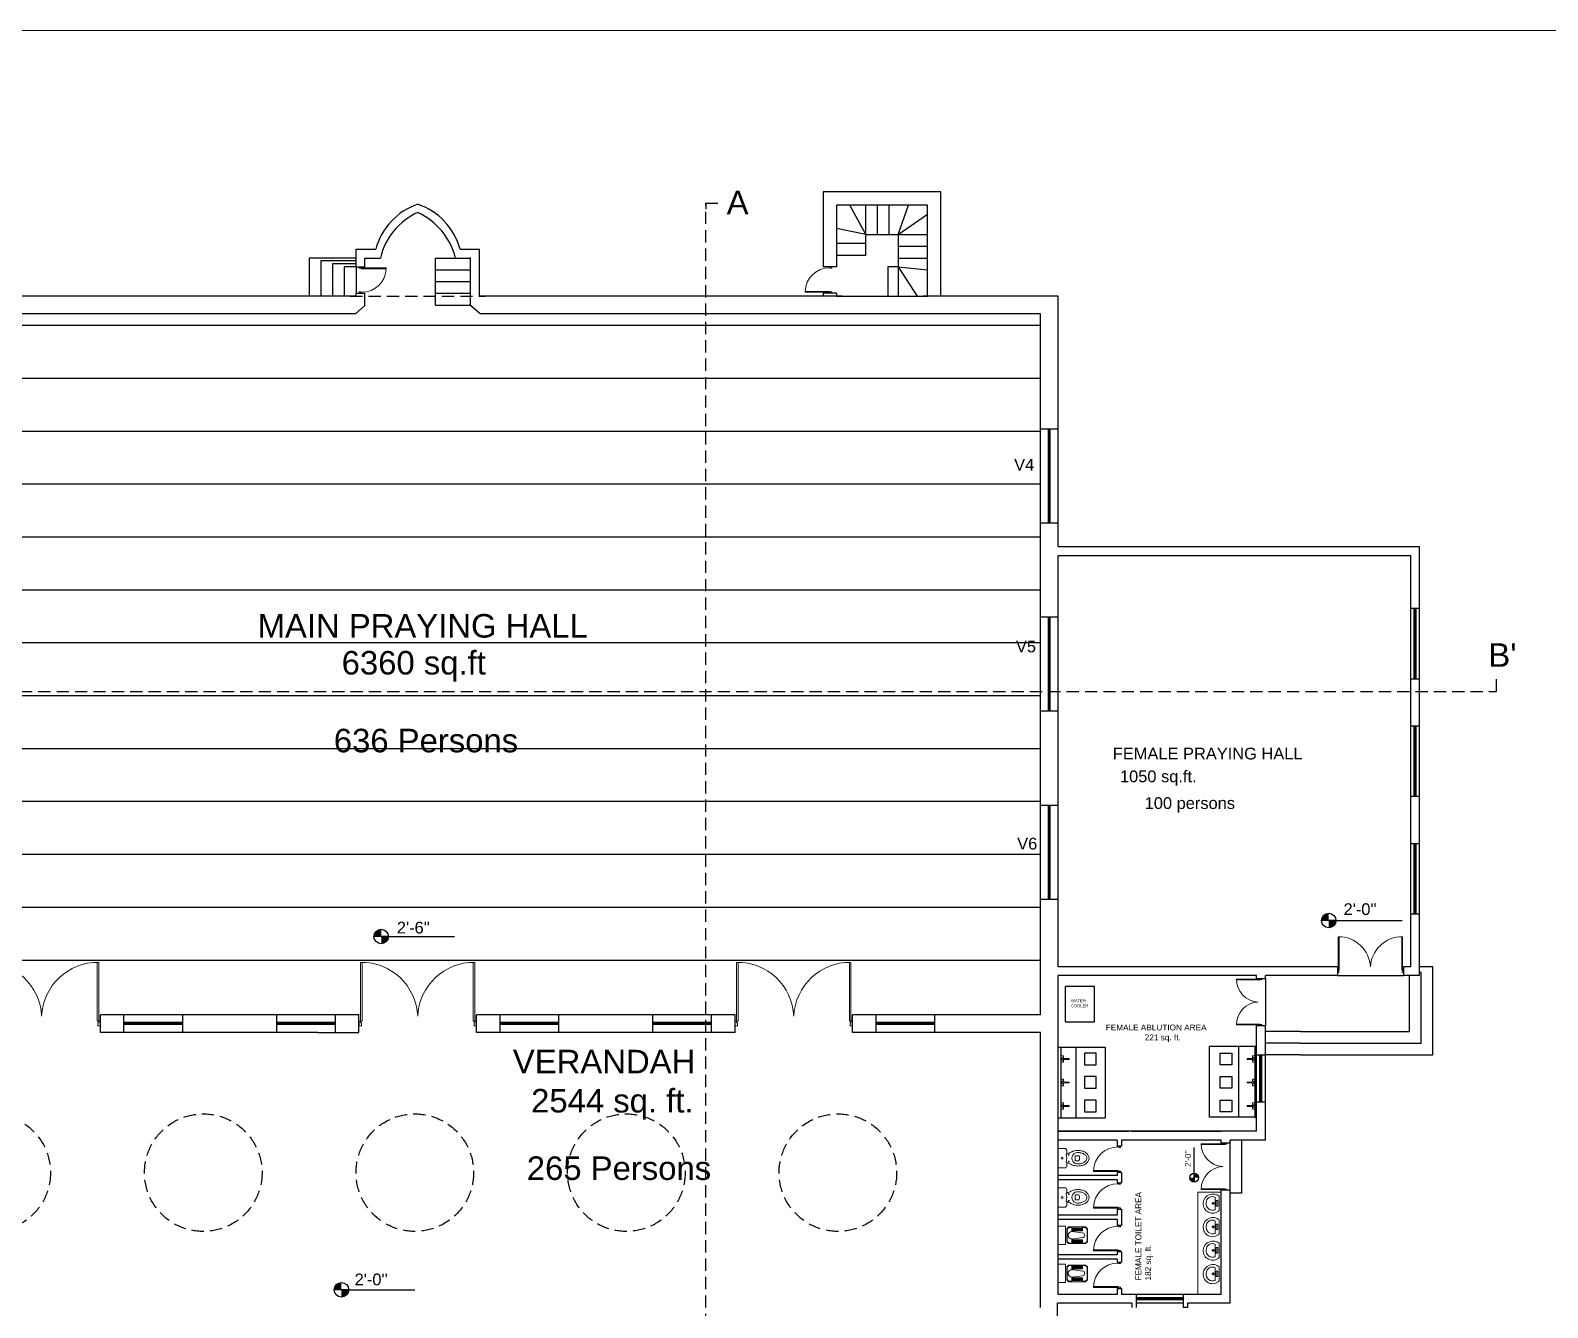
# Model space of a CAD drawing. Header units: inches. Extents: x -6210 to 141093, y -2740 to 21225.
# Drawn here: x 102624 to 104174, y 2201 to 3505 of the extents above; entities that cross this region are included whole.
import ezdxf

# ---------------------------------------------------------------- set-up
doc = ezdxf.new("R2010")
doc.units = ezdxf.units.IN
doc.header["$LTSCALE"] = 100
doc.header["$MEASUREMENT"] = 0
doc.linetypes.add('HIDDEN2', pattern=[0.1875, 0.125, -0.0625])
for name, color, linetype in [('1text', 6, 'Continuous'), ('beams', 30, 'Continuous'), ('dome', 40, 'Continuous'), ('SAFF', 7, 'Continuous'), ('steps', 9, 'Continuous'), ('walls', 1, 'Continuous'), ('windows', 150, 'Continuous')]:
    doc.layers.add(name, color=color, linetype=linetype)
for name, color, linetype, lineweight in [('DODTED', 2, 'HIDDEN2', 5), ('DOOR', 11, 'Continuous', 5), ('FURNITUR', 253, 'Continuous', 18), ('H', 8, 'Continuous', 5)]:
    doc.layers.add(name, color=color, linetype=linetype, lineweight=lineweight)
doc.styles.get("Standard").update_dxf_attribs({"font": 'arial.ttf', "height": 4})

# ---------------------------------------------------------------- blocks, each defined once
blk = doc.blocks.new('FDSADDFAEREWRWER')
at = {"layer": 'FURNITUR'}
for p, q in [((38122.8, -26485.2), (38118.7, -26485.2)), ((38122.8, -26490.3), (38118.7, -26490.3)), ((38129.7, -26484.3), (38128.3, -26484.3)), ((38129.7, -26491.2), (38128.3, -26491.2)), ((38129, -26485), (38129, -26483.6)), ((38129, -26491.9), (38129, -26490.5)), ((38131, -26483.3), (38131, -26479.5)), ((38131, -26487.7), (38131.5, -26483.7)), ((38131, -26487.7), (38131.5, -26491.7)), ((38131, -26495.9), (38131, -26492.1)), ((38131.1, -26479.3), (38132, -26478)), ((38131.4, -26483.6), (38131.1, -26483.4)), ((38131.3, -26491.9), (38131.1, -26492)), ((38139.5, -26477.9), (38132.4, -26477.9)), ((38139.7, -26497.4), (38139.7, -26478.1)), ((38131.1, -26496.2), (38132, -26497.4)), ((38139.5, -26497.6), (38132.4, -26497.6))]:
    blk.add_line(p, q, dxfattribs=at)
at = {"layer": 'FURNITUR', "extrusion": (0, 0, -1)}
for centre, major_axis, start_param, end_param in [((38113.9, -26487.7), (-4.02, 4.02), -0.785398, -0.250471), ((38113.9, -26487.7), (-4.02, -4.02), 0.250471, 0.785398), ((38116.6, -26489.4), (-6.28, 6.28), -0.250471, 0.175324), ((38116.6, -26486.1), (-6.28, 6.28), 4.537065, 4.96286), ((38113.9, -26487.7), (-2.45, -2.45), 0.785398, 1.320326), ((38113.9, -26487.7), (-2.45, 2.45), -1.320326, -0.785398), ((38116.6, -26489.4), (-4.71, 4.71), -0.250471, 0.175324), ((38116.6, -26486.1), (-4.71, 4.71), 4.537065, 4.96286), ((38118.4, -26491.9), (-8.51, 8.51), 0.175324, 0.503558), ((38118.4, -26491.9), (-6.94, -6.94), 1.74612, 2.074355), ((38118.4, -26483.5), (-6.94, -6.94), 5.779627, 6.107861), ((38119.6, -26496), (-11.5, 11.5), 0.503558, 0.785398), ((38119.6, -26496), (-9.95, -9.95), 2.074355, 2.310238), ((38123.2, -26487.7), (-3.69, -3.69), 0.295539, 1.275258), ((38118.7, -26485.4), (-0.125, -0.125), 1.275258, 2.356194), ((38118.7, -26490.1), (-0.125, 0.125), 3.926991, 5.007928), ((38119.9, -26487.7), (-4.12, 4.12), 0.626699, 4.08569), ((38119.6, -26496), (-11.5, -11.5), 2.356194, 2.638034), ((38114.8, -26487.7), (-5.34, -5.34), 3.582609, 4.271372), ((38120.8, -26491.9), (-8.51, 8.51), 1.067238, 1.389176), ((38131.1, -26476), (-4.89, -4.89), 5.503466, 6.019803), ((38131.1, -26499.4), (-4.89, 4.89), 0.263382, 0.779719), ((38129, -26484.3), (-0.275, 0.275), 3.926991, 7.068583), ((38129, -26491.2), (-0.275, 0.275), 3.926991, 7.068583), ((38129, -26484.3), (-0.275, 0.275), 0.785398, 3.926991), ((38129, -26491.2), (-0.275, 0.275), 0.785398, 3.926991), ((38131.5, -26479.5), (-0.314, 0.314), -0.785398, -0.165149), ((38131.2, -26483.3), (-0.125, 0.125), 4.434999, 5.497787), ((38131.2, -26492.1), (-0.125, 0.125), -0.785398, 0.415559), ((38131.3, -26491.7), (-0.125, -0.125), 3.819301, 5.127948), ((38131.3, -26483.7), (-0.125, -0.125), 2.864203, 4.034681), ((38132.4, -26478.3), (-0.314, -0.314), 1.405648, 2.356194), ((38135.7, -26487.7), (-0.627, 0.627), -0.785398, 2.356194), ((38135.7, -26487.7), (-0.627, -0.627), 3.926991, 7.068583), ((38139.5, -26478.1), (-0.157, -0.157), 2.356194, 3.926991), ((38118.4, -26483.5), (-8.51, 8.51), 4.208831, 4.537065), ((38119.6, -26479.4), (-11.5, -11.5), 5.497787, 5.779627), ((38119.6, -26479.4), (-9.95, 9.95), 3.972947, 4.208831), ((38119.6, -26479.4), (-11.5, 11.5), 3.645151, 3.926991), ((38120.8, -26483.5), (-8.51, -8.51), 4.894009, 5.215947), ((38131.5, -26495.9), (-0.314, 0.314), -1.405648, -0.785398), ((38132.4, -26497.2), (-0.314, 0.314), 3.926991, 4.877538), ((38139.5, -26497.4), (-0.157, -0.157), 3.926991, 5.497787)]:
    blk.add_ellipse(centre, major_axis=major_axis, ratio=1, start_param=start_param, end_param=end_param, dxfattribs=at)
blk = doc.blocks.new('A$C0F316CBE')
at = {"linetype": 'Continuous'}
for p, q in [((0, 16), (1.9, 17.9)), ((0, 16), (0, 2.8)), ((0.4, 15.8), (2, 17.5)), ((0.4, 15.8), (0.4, 3)), ((1.9, 17.9), (19.4, 17.9)), ((2, 17.5), (5.2, 17.5)), ((5.2, 17.9), (5.2, 14)), ((5.7, 14), (5.7, 17.1)), ((6.2, 14), (6.2, 17.1)), ((6.7, 14), (6.7, 17.1)), ((7.2, 14), (7.2, 17.1)), ((7.8, 14), (7.8, 17.1)), ((8.3, 14), (8.3, 17.1)), ((8.8, 14), (8.8, 17.1)), ((9.3, 14), (9.3, 17.1)), ((9.8, 14), (9.8, 17.1)), ((10.4, 14), (10.4, 17.1)), ((10.9, 14), (10.9, 17.1)), ((11.4, 14), (11.4, 17.1)), ((11.9, 14), (11.9, 17.1)), ((12.4, 14), (12.4, 17.1)), ((13, 14), (13, 17.1)), ((13.5, 14), (13.5, 17.1)), ((14, 14), (14, 17.1)), ((14.5, 14), (14.5, 17.1)), ((15, 14), (15, 17.1)), ((15.5, 14), (15.5, 17.1)), ((16.1, 17.9), (16.1, 14)), ((16.1, 17.5), (19.2, 17.5)), ((20.9, 15.8), (19.2, 17.5)), ((21.2, 16), (19.4, 17.9)), ((20.9, 15.8), (20.9, 3)), ((21.2, 16), (21.2, 2.8)), ((22.4, 9.4), (22.4, 18.8)), ((22.4, 18.8), (29.9, 18.8)), ((29.9, 18.8), (29.9, 0)), ((0, 2.8), (1.9, 0.9)), ((0.4, 3), (2, 1.3)), ((1.9, 0.9), (19.4, 0.9)), ((2, 1.3), (5.2, 1.3)), ((5.2, 14), (16.1, 14)), ((16.1, 13.2), (5.2, 11.8)), ((16.1, 5.6), (5.2, 7)), ((5.2, 4.8), (16.1, 4.8)), ((5.2, 4.8), (5.2, 0.9)), ((5.7, 4.8), (5.7, 1.7)), ((6.2, 4.8), (6.2, 1.7)), ((6.7, 4.8), (6.7, 1.7)), ((7.2, 4.8), (7.2, 1.7)), ((7.8, 4.8), (7.8, 1.7)), ((8.3, 4.8), (8.3, 1.7)), ((8.8, 4.8), (8.8, 1.7)), ((9.3, 4.8), (9.3, 1.7)), ((9.8, 4.8), (9.8, 1.7)), ((10.4, 4.8), (10.4, 1.7)), ((10.9, 4.8), (10.9, 1.7)), ((11.4, 4.8), (11.4, 1.7)), ((11.9, 4.8), (11.9, 1.7)), ((12.4, 4.8), (12.4, 1.7)), ((13, 4.8), (13, 1.7)), ((13.5, 4.8), (13.5, 1.7)), ((14, 4.8), (14, 1.7)), ((14.5, 4.8), (14.5, 1.7)), ((15, 4.8), (15, 1.7)), ((15.5, 4.8), (15.5, 1.7)), ((16.1, 4.8), (16.1, 0.9)), ((16.1, 1.3), (19.2, 1.3)), ((20.9, 3), (19.2, 1.3)), ((21.2, 2.8), (19.4, 0.9)), ((22.4, 9.4), (22.4, 0)), ((22.4, 0), (29.9, 0))]:
    blk.add_line(p, q, dxfattribs=at)
for centre, radius, start, end in [((5.2, 9.4), 2.44, 90, 270), ((16.1, 9.4), 3.76, 256.2366, 103.7634)]:
    blk.add_arc(centre, radius, start, end, dxfattribs=at)
blk = doc.blocks.new('A$C47FC17B3')
for p, q in [((0, 8.3), (0, 6.2)), ((0, 8.3), (6.6, 8.3)), ((0.4, 5.8), (1.6, 5.8)), ((2, 8.3), (2, 6.2)), ((2.9, 4.8), (2.9, 0.5)), ((3.8, 4.8), (3.8, 0.5)), ((4.6, 8.3), (4.6, 6.2)), ((6.2, 5.8), (5, 5.8)), ((6.6, 8.3), (6.6, 6.2))]:
    blk.add_line(p, q)
blk.add_lwpolyline([(2.3, 8.3), (4.4, 8.3), (4.4, 8.1), (2.3, 8.1)], close=True)
for centre, radius, start, end in [((0.4, 6.2), 0.386, 180, 270), ((1.6, 6.2), 0.386, 270, 0), ((-54.7, 1.9), 57.6, 2.8972, 6.1915), ((3.3, 0.5), 0.462, 180, 0), ((61.3, 1.9), 57.6, 173.8085, 177.1028), ((5, 6.2), 0.386, 180, 270), ((6.2, 6.2), 0.386, 270, 0)]:
    blk.add_arc(centre, radius, start, end)
blk = doc.blocks.new('A$C4A15109F')
at = {"layer": 'H'}
blk.add_blockref('A$C47FC17B3', (-3.3, 18.7), dxfattribs=at)
blk = doc.blocks.new('D')
at = {"layer": 'DOOR'}
for p, q in [((73476.8, 10997.4), (73476.8, 10955.3)), ((73478, 10955.3), (73478, 10997.4)), ((73557.4, 10955.3), (73557.4, 10997.4)), ((73558.5, 10997.4), (73558.5, 10955.3)), ((73475.7, 10955.4), (73476.8, 10955.4)), ((73475.7, 10952), (73475.7, 10955.4)), ((73476.8, 10955.4), (73476.8, 10954.2)), ((73476.8, 10955.3), (73478, 10955.3)), ((73476.8, 10954.2), (73477.4, 10954.2)), ((73477.4, 10954.2), (73477.4, 10952)), ((73558.5, 10955.3), (73557.4, 10955.3)), ((73557.9, 10954.2), (73557.9, 10952)), ((73558.5, 10954.2), (73557.9, 10954.2)), ((73559.7, 10955.4), (73558.5, 10955.4)), ((73558.5, 10955.4), (73558.5, 10954.2)), ((73559.7, 10952), (73559.7, 10955.4)), ((73477.4, 10952), (73475.7, 10952)), ((73557.9, 10952), (73559.7, 10952))]:
    blk.add_line(p, q, dxfattribs=at)
for centre, start, end in [((73477.4, 10957.1), 2.7057, 90.8209), ((73557.9, 10957.1), 89.1791, 177.2943)]:
    blk.add_arc(centre, 40.3, start, end, dxfattribs=at)
blk = doc.blocks.new('D1')
for points in [[(1.5, 40.9), (1.5, 1.9), (3, 1.9), (3, 40.9)], [(1.5, 0.4), (2.2, 0.4), (2.2, -1.9), (0, -1.9), (0, 1.9), (1.5, 1.9)], [(42, 1.9), (42, -1.9), (39.8, -1.9), (39.8, 0.4), (40.5, 0.4), (40.5, 1.9)]]:
    blk.add_lwpolyline(points, close=True)
blk.add_arc((1.5, 1.9), 39, 0, 88.1502)
blk = doc.blocks.new('LAV', base_point=(396, 588))
for p, q in [((396.2, 580.6), (396.2, 595.1)), ((397.6, 585), (397.6, 590.7)), ((397.6, 590.7), (399.3, 590.7)), ((399.3, 590.7), (399.3, 585)), ((400.3, 580.9), (400.3, 594)), ((396.2, 580.6), (396.2, 580.6)), ((399.3, 585), (397.6, 585)), ((400.3, 580.9), (400.3, 580.9))]:
    blk.add_line(p, q)
for centre, radius, start, end in [((402.6, 587.4), 10, 6.3511, 130.1512), ((403.4, 588.7), 6.06, 355.5607, 119.9347), ((403, 587.4), 9.62, 225.0409, 4.876), ((402.9, 587.3), 6.63, 247.3713, 10.7334)]:
    blk.add_arc(centre, radius, start, end)
blk = doc.blocks.new('A$C56213ABD')
for points in [[(11.2, 10.1), (8.6, 10.1)], [(9.9, 11.4), (9.9, 8.7)]]:
    blk.add_lwpolyline(points)
for radius in [0.938, 0.75]:
    blk.add_circle((9.9, 10.1), radius)
at = {"rotation": 270}
blk.add_blockref('LAV', (10.1, 16.5), dxfattribs=at)

msp = doc.modelspace()

# ---------------------------------------------------------------- hatches: boundary and pattern name
at = {"layer": '1text'}
h = msp.add_hatch(color=256, dxfattribs=at)
h.dxf.hatch_style = 1
h.paths.add_polyline_path([(103949.9563, 2603.68457, 0.4142135624), (103942.57306, 2596.30133), (103949.9563, 2596.30133)])
h.paths.add_polyline_path([(103957.33953, 2596.30133), (103949.9563, 2596.30133), (103949.9563, 2588.91809, 0.4142135624)])
h = msp.add_hatch(color=256, dxfattribs=at)
h.dxf.hatch_style = 1
h.paths.add_polyline_path([(102982.45202, 2587.34904, 0.4142135624), (102975.06878, 2579.96581), (102982.45202, 2579.96581)])
h.paths.add_polyline_path([(102989.83526, 2579.96581), (102982.45202, 2579.96581), (102982.45202, 2572.58257, 0.4142135624)])
h = msp.add_hatch(color=256, dxfattribs=at)
h.dxf.hatch_style = 1
h.paths.add_polyline_path([(103808.07864, 2333.80929, 0.4142135624), (103812.60433, 2329.2836), (103812.60433, 2333.80929)])
h.paths.add_polyline_path([(103812.60433, 2338.33499), (103812.60433, 2333.80929), (103817.13003, 2333.80929, 0.4142135624)])
h = msp.add_hatch(color=256, dxfattribs=at)
h.dxf.hatch_style = 1
h.paths.add_polyline_path([(102941.89273, 2226.73046, 0.4142135624), (102934.5095, 2219.34723), (102941.89273, 2219.34723)])
h.paths.add_polyline_path([(102949.27597, 2219.34723), (102941.89273, 2219.34723), (102941.89273, 2211.96399, 0.4142135624)])

# ---------------------------------------------------------------- linework, layer by layer
at = {"layer": '1text', "linetype": 'HIDDEN2'}
for p, q in [((103313.8035, 1507.39003), (103313.8035, 3328.64041)), ((103313.8035, 3328.64041), (103328.8035, 3328.64041)), ((104121.29682, 2830.24959), (104121.29682, 2845.24959)), ((101863.62734, 2830.24959), (104121.29682, 2830.24959))]:
    msp.add_line(p, q, dxfattribs=at)
at = {"layer": '1text'}
for p, q in [((103313.8035, 3328.64041), (103313.8035, 3322.64041)), ((103957.33953, 2596.30133), (103942.57306, 2596.30133)), ((103949.9563, 2596.30133), (104024.89769, 2596.30133)), ((102989.83526, 2579.96581), (102975.06878, 2579.96581)), ((102982.45202, 2579.96581), (103057.39341, 2579.96581)), ((103812.60433, 2333.80929), (103812.60433, 2364.53753)), ((103812.60433, 2338.33499), (103812.60433, 2329.2836)), ((102949.27597, 2219.34723), (102934.5095, 2219.34723)), ((102941.89273, 2219.34723), (103016.83413, 2219.34723))]:
    msp.add_line(p, q, dxfattribs=at)
for points in [[(103328.8035, 3328.64041, 0, 0, 0), (103337.26969, 3328.64041, 0, 8.46619, 0), (103328.8035, 3328.64041, 8.46619, 8.46619, 0)], [(104121.29682, 2845.24959, 0, 0, 0), (104121.29682, 2853.71578, 0, 8.46619, 0), (104121.29682, 2845.24959, 8.46619, 8.46619, 0)]]:
    msp.add_lwpolyline(points, format="xyseb", dxfattribs=at)
for centre, radius in [((103949.9563, 2596.30133), 7.38324), ((102982.45202, 2579.96581), 7.38324), ((103812.60433, 2333.80929), 4.5257), ((102941.89273, 2219.34723), 7.38324)]:
    msp.add_circle(centre, radius, dxfattribs=at)
at = {"layer": 'beams', "linetype": 'HIDDEN2'}
msp.add_line((102950.8035, 3233.64847), (103088.8035, 3233.64847), dxfattribs=at)
at = {"layer": 'dome', "linetype": 'HIDDEN2'}
for centre in [(102584.8035, 2338.89847), (102800.8035, 2338.89847), (103016.8035, 2338.89847), (103232.8035, 2338.89847), (103448.8035, 2338.89847)]:
    msp.add_circle(centre, 60, dxfattribs=at)
at = {"layer": 'DOOR'}
msp.add_lwpolyline([(101636.51372, 1304.96305), (104569.96852, 1304.96305), (104569.96852, 3505.05415), (101636.51372, 3505.05415)], close=True, dxfattribs=at)
at = {"layer": 'FURNITUR'}
for p, q in [((103840.3035, 2319.06672), (103816.3035, 2319.06672)), ((103816.3035, 2319.06672), (103816.3035, 2214.60232)), ((103816.3035, 2214.60232), (103840.3035, 2214.60232))]:
    msp.add_line(p, q, dxfattribs=at)
at = {"layer": 'SAFF'}
for p, q in [((103655.8035, 3203.64847), (102383.8035, 3203.64847)), ((103655.8035, 3149.64847), (102383.8035, 3149.64847)), ((103655.8035, 3095.64847), (102383.8035, 3095.64847)), ((103655.8035, 3041.64847), (102383.8035, 3041.64847)), ((103655.8035, 2987.64847), (102383.8035, 2987.64847)), ((103655.8035, 2933.64847), (102383.8035, 2933.64847)), ((103655.8035, 2879.64847), (102383.8035, 2879.64847)), ((103655.8035, 2825.64847), (102383.8035, 2825.64847)), ((103655.8035, 2771.64847), (102383.8035, 2771.64847)), ((103655.8035, 2717.64847), (102383.8035, 2717.64847)), ((103655.8035, 2663.64847), (102383.8035, 2663.64847)), ((103655.8035, 2609.64847), (102383.8035, 2609.64847)), ((103655.8035, 2555.64847), (102383.8035, 2555.64847))]:
    msp.add_line(p, q, dxfattribs=at)
at = {"layer": 'steps'}
for p, q in [((103477.3035, 3296.64847), (103460.93655, 3326.64847)), ((103477.3035, 3296.64847), (103477.3035, 3326.64847)), ((103489.3035, 3296.64847), (103489.3035, 3326.64847)), ((103501.3035, 3296.64847), (103501.3035, 3326.64847)), ((103510.3035, 3296.64847), (103520.86017, 3326.64847)), ((103510.3035, 3296.64847), (103540.3035, 3317.26781)), ((103477.3035, 3296.64847), (103447.3035, 3302.91163)), ((103477.3035, 3287.32562), (103447.3035, 3287.32562)), ((103510.3035, 3296.64847), (103540.3035, 3296.64847)), ((103510.3035, 3284.64847), (103540.3035, 3284.64847)), ((102908.8035, 3272.64847), (102908.8035, 3233.64847)), ((102956.8035, 3272.64847), (102908.8035, 3272.64847)), ((102920.8035, 3269.64847), (102920.8035, 3233.64847)), ((102956.8035, 3269.64847), (102920.8035, 3269.64847)), ((103037.8035, 3272.64847), (103073.8035, 3272.64847)), ((103037.8035, 3224.64847), (103037.8035, 3272.64847)), ((103073.8035, 3224.64847), (103073.8035, 3273.12428)), ((103477.3035, 3275.32562), (103447.3035, 3275.32562)), ((103510.3035, 3272.64847), (103540.3035, 3272.64847)), ((102932.8035, 3266.64847), (102932.8035, 3233.64847)), ((102956.8035, 3266.64847), (102932.8035, 3266.64847)), ((102944.8035, 3263.64847), (102944.8035, 3233.64847)), ((102956.8035, 3263.64847), (102944.8035, 3263.64847)), ((102956.8035, 3263.64847), (102956.8035, 3236.64847)), ((103037.8035, 3260.64847), (103073.8035, 3260.64847)), ((103499.8035, 3263.64847), (103499.8035, 3233.64847)), ((103510.3035, 3263.64847), (103540.3035, 3260.64847)), ((103510.3035, 3263.64847), (103529.89485, 3233.64847)), ((103510.3035, 3263.64847), (103510.3035, 3233.64847)), ((103037.8035, 3248.64847), (103073.8035, 3248.64847)), ((103037.8035, 3236.64847), (103073.8035, 3236.64847)), ((103037.8035, 3224.64847), (103073.8035, 3224.64847)), ((104056.3035, 2549.10232), (104042.8035, 2549.10232)), ((104044.3035, 2543.10232), (104042.8035, 2543.10232)), ((104044.3035, 2471.10232), (104044.3035, 2543.10232)), ((104056.3035, 2459.10232), (104056.3035, 2549.10232)), ((103885.3035, 2537.10232), (103885.3035, 2489.10232)), ((103958.8035, 2540.10232), (104026.3035, 2540.10232)), ((104032.3035, 2483.10232), (104032.3035, 2540.10232)), ((103921.3035, 2483.10232), (103885.3035, 2483.10232)), ((103921.3035, 2483.10232), (104032.3035, 2483.10232)), ((103921.3035, 2471.10232), (103885.3035, 2471.10232)), ((103921.3035, 2471.10232), (104044.3035, 2471.10232)), ((103921.3035, 2459.10232), (103885.3035, 2459.10232)), ((103921.3035, 2459.10232), (104056.3035, 2459.10232)), ((103861.3035, 2318.10232), (103861.3035, 2372.10232)), ((103849.3035, 2321.10232), (103849.3035, 2369.10232)), ((103861.3035, 2318.10232), (103849.3035, 2318.10232))]:
    msp.add_line(p, q, dxfattribs=at)
msp.add_lwpolyline([(103477.3035, 3275.32562), (103477.3035, 3296.64847), (103510.3035, 3296.64847), (103510.3035, 3263.64847), (103499.8035, 3263.64847)], dxfattribs=at)
msp.add_lwpolyline([(103680.93234, 2528.80573), (103680.93234, 2492.80573), (103710.93234, 2492.80573), (103710.93234, 2528.80573)], close=True, dxfattribs=at)
at = {"layer": 'walls', "color": 1}
for p, q in [((102956.8035, 3281.64847), (102976.95096, 3281.64847)), ((102956.8035, 3263.64847), (102956.8035, 3281.64847)), ((102965.8035, 3272.64847), (102981.60576, 3272.64847)), ((102965.8035, 3263.64847), (102965.8035, 3272.64847)), ((103058.32482, 3272.64847), (103073.8035, 3272.64847)), ((103062.98076, 3281.64847), (103082.8035, 3281.64847)), ((103073.8035, 3233.64847), (103073.8035, 3272.64847)), ((103082.8035, 3233.64847), (103082.8035, 3281.64847)), ((102956.8035, 3263.64847), (102965.8035, 3263.64847)), ((103073.8035, 3224.17464), (103073.8035, 3243.10453)), ((103082.8035, 3233.64847), (103082.8035, 3243.10453)), ((102940.88412, 3233.64847), (102505.21216, 3233.64847)), ((102956.8035, 3233.64847), (102940.88412, 3233.64847)), ((102956.8035, 3233.64847), (102956.8035, 3236.64847)), ((102956.8035, 3233.64847), (102956.8035, 3236.64847)), ((102956.8035, 3236.64847), (102965.8035, 3236.64847)), ((102965.8035, 3224.17464), (102965.8035, 3236.64847)), ((102965.8035, 3233.64847), (102965.8035, 3236.64847)), ((103453.3035, 3233.64847), (103082.8035, 3233.64847)), ((103673.8035, 3233.64847), (103535.8035, 3233.64847)), ((103673.8035, 2978.10232), (103673.8035, 3233.64847)), ((102940.88412, 3215.64847), (102505.21216, 3215.64847)), ((102956.08483, 3215.64847), (102940.88412, 3215.64847)), ((103453.3035, 3215.64847), (103083.52217, 3215.64847)), ((103655.8035, 3215.64847), (103453.3035, 3215.64847)), ((103655.8035, 2500.14847), (103655.8035, 3215.64847)), ((103673.8035, 2978.10232), (104042.8035, 2978.10232)), ((104042.8035, 2540.10232), (104042.8035, 2978.10232)), ((103673.8035, 2549.10232), (103673.8035, 2969.10232)), ((103673.8035, 2969.10232), (104033.8035, 2969.10232)), ((104033.8035, 2549.10232), (104033.8035, 2969.10232)), ((103958.8035, 2549.10232), (103673.8035, 2549.10232)), ((103876.3035, 2549.10232), (103673.8035, 2549.10232)), ((103958.8035, 2549.10232), (103958.8035, 2540.10232)), ((104033.8035, 2549.10232), (104026.3035, 2549.10232)), ((104026.3035, 2549.10232), (104026.3035, 2540.10232)), ((103673.8035, 2214.60232), (103673.8035, 2540.10232)), ((103876.3035, 2540.10232), (103673.8035, 2540.10232)), ((103876.3035, 2537.10232), (103876.3035, 2540.10232)), ((103876.3035, 2537.10232), (103885.3035, 2537.10232)), ((103958.8035, 2540.10232), (103885.3035, 2540.10232)), ((103885.3035, 2537.10232), (103885.3035, 2540.10232)), ((104042.8035, 2540.10232), (104026.3035, 2540.10232)), ((102959.80357, 2500.14847), (102695.80343, 2500.14847)), ((102695.80343, 2482.09871), (102695.80343, 2500.09871)), ((102719.8035, 2482.14847), (102719.8035, 2500.14847)), ((102779.8035, 2482.14847), (102779.8035, 2500.14847)), ((102875.8035, 2482.14847), (102875.8035, 2500.14847)), ((102935.8035, 2482.14847), (102935.8035, 2500.14847)), ((102959.80357, 2482.19823), (102959.80357, 2500.19823)), ((103343.8035, 2500.14847), (103079.8035, 2500.14847)), ((103079.8035, 2482.14847), (103079.8035, 2500.14847)), ((103103.8035, 2482.14847), (103103.8035, 2500.14847)), ((103163.8035, 2482.14847), (103163.8035, 2500.14847)), ((103259.8035, 2482.14847), (103259.8035, 2500.14847)), ((103319.8035, 2482.14847), (103319.8035, 2500.14847)), ((103343.8035, 2482.14847), (103343.8035, 2500.14847)), ((103655.8035, 2500.14847), (103463.8035, 2500.14847)), ((103463.8035, 2482.14847), (103463.8035, 2500.14847)), ((103487.8035, 2482.14847), (103487.8035, 2500.14847)), ((103547.8035, 2482.14847), (103547.8035, 2500.14847)), ((102917.8035, 2482.14847), (102695.80343, 2482.14847)), ((102917.8035, 2482.14847), (102959.80357, 2482.14847)), ((103343.8035, 2482.14847), (103079.8035, 2482.14847)), ((103655.8035, 2482.14847), (103463.8035, 2482.14847)), ((103655.8035, 2201.10232), (103655.8035, 2482.14847)), ((103876.3035, 2381.10232), (103876.3035, 2489.10232)), ((103876.3035, 2489.10232), (103885.3035, 2489.10232)), ((103885.3035, 2372.10232), (103885.3035, 2489.10232)), ((103673.8035, 2466.99385), (103721.8035, 2466.99385)), ((103676.8035, 2394.99385), (103676.8035, 2466.99385)), ((103691.8035, 2466.99385), (103691.8035, 2442.99385)), ((103721.8035, 2466.99385), (103721.8035, 2442.99385)), ((103876.3035, 2467.53243), (103828.3035, 2467.53243)), ((103828.3035, 2443.53243), (103828.3035, 2467.53243)), ((103876.3035, 2467.53243), (103828.3035, 2467.53243)), ((103858.3035, 2395.53243), (103858.3035, 2467.53243)), ((103874.8035, 2394.99385), (103874.8035, 2466.99385)), ((103876.3035, 2459.10232), (103885.3035, 2459.10232)), ((103691.8035, 2442.99385), (103691.8035, 2418.99385)), ((103721.8035, 2442.99385), (103721.8035, 2418.99385)), ((103828.3035, 2419.53243), (103828.3035, 2443.53243)), ((103691.8035, 2418.99385), (103691.8035, 2394.99385)), ((103721.8035, 2418.99385), (103721.8035, 2394.99385)), ((103828.3035, 2395.53243), (103828.3035, 2419.53243)), ((103876.3035, 2411.10232), (103885.3035, 2411.10232)), ((103673.8035, 2394.99385), (103721.8035, 2394.99385)), ((103673.8035, 2394.99385), (103721.8035, 2394.99385)), ((103876.3035, 2395.53243), (103828.3035, 2395.53243)), ((103745.8035, 2381.10232), (103673.8035, 2381.10232)), ((103673.8035, 2381.10232), (103745.8035, 2381.10232)), ((103840.3035, 2381.10232), (103673.8035, 2381.10232)), ((103745.8035, 2381.10232), (103673.8035, 2381.10232)), ((103733.8035, 2372.10232), (103673.8035, 2372.10232)), ((103733.8035, 2372.10232), (103733.8035, 2366.10232)), ((103840.3035, 2372.10232), (103738.3035, 2372.10232)), ((103745.8035, 2372.10232), (103738.3035, 2372.10232)), ((103738.3035, 2372.10232), (103738.3035, 2366.10232)), ((103876.3035, 2381.10232), (103748.59382, 2381.10232)), ((103748.59382, 2381.10232), (103840.3035, 2381.10232)), ((103840.3035, 2369.10232), (103840.3035, 2372.10232)), ((103885.3035, 2372.10232), (103849.3035, 2372.10232)), ((103849.3035, 2369.10232), (103849.3035, 2372.10232)), ((103738.3035, 2366.10232), (103733.8035, 2366.10232)), ((103849.3035, 2369.10232), (103840.3035, 2369.10232)), ((103733.8035, 2336.10232), (103673.8035, 2336.10232)), ((103733.8035, 2331.60232), (103673.8035, 2331.60232)), ((103738.3035, 2339.10232), (103733.8035, 2339.10232)), ((103733.8035, 2339.10232), (103733.8035, 2336.10232)), ((103733.8035, 2331.60232), (103733.8035, 2328.60232)), ((103733.8035, 2328.60232), (103738.3035, 2328.60232)), ((103738.3035, 2339.10232), (103738.3035, 2328.60232)), ((103840.3035, 2214.60232), (103840.3035, 2321.10232)), ((103849.3035, 2321.10232), (103840.3035, 2321.10232)), ((103849.3035, 2205.60232), (103849.3035, 2321.10232)), ((103733.8035, 2295.60232), (103673.8035, 2295.60232)), ((103733.8035, 2301.60232), (103733.8035, 2295.60232)), ((103733.8035, 2301.60232), (103733.8035, 2295.60232)), ((103733.8035, 2301.60232), (103738.3035, 2301.60232)), ((103738.3035, 2301.60232), (103738.3035, 2285.10232)), ((103738.3035, 2301.60232), (103738.3035, 2295.60232)), ((103733.8035, 2291.10232), (103673.8035, 2291.10232)), ((103733.8035, 2291.10232), (103733.8035, 2285.10232)), ((103738.3035, 2285.10232), (103733.8035, 2285.10232)), ((103733.8035, 2255.10232), (103673.8035, 2255.10232)), ((103733.8035, 2250.60232), (103673.8035, 2250.60232)), ((103738.3035, 2258.10232), (103733.8035, 2258.10232)), ((103733.8035, 2258.10232), (103733.8035, 2255.10232)), ((103733.8035, 2250.60232), (103733.8035, 2247.60232)), ((103733.8035, 2247.60232), (103738.3035, 2247.60232)), ((103738.3035, 2258.10232), (103738.3035, 2247.60232)), ((103733.8035, 2220.60232), (103733.8035, 2214.60232)), ((103733.8035, 2220.60232), (103738.3035, 2220.60232)), ((103738.3035, 2220.60232), (103738.3035, 2214.60232)), ((103748.8035, 2205.60232), (103673.17162, 2205.60232)), ((103673.17162, 2173.14847), (103673.17162, 2205.60232)), ((103733.8035, 2214.60232), (103673.8035, 2214.60232)), ((103840.3035, 2214.60232), (103738.3035, 2214.60232)), ((103748.8035, 2205.60232), (103748.8035, 2201.10232)), ((103753.3035, 2214.60232), (103753.3035, 2201.10232)), ((103801.3035, 2205.60232), (103753.3035, 2205.60232)), ((103801.3035, 2214.60232), (103801.3035, 2201.10232)), ((103805.8035, 2201.10232), (103801.3035, 2201.10232)), ((103849.3035, 2205.60232), (103805.8035, 2205.60232)), ((103805.8035, 2205.60232), (103805.8035, 2201.10232))]:
    msp.add_line(p, q, dxfattribs=at)
at = {"layer": 'walls'}
for p, q in [((103447.3035, 3263.64847), (103433.8035, 3263.64847)), ((102956.08483, 3215.64847), (102965.8035, 3224.17464)), ((103083.52217, 3215.64847), (103073.8035, 3224.17464)), ((103447.3035, 3236.64847), (103433.8035, 3236.64847)), ((103673.71216, 3097.89847), (103655.71216, 3097.89847)), ((103673.71216, 3001.89847), (103655.71216, 3001.89847)), ((104033.8035, 2915.10232), (104042.8035, 2915.10232)), ((103673.71216, 2905.89847), (103655.71216, 2905.89847)), ((104033.8035, 2843.10232), (104042.8035, 2843.10232)), ((103673.71216, 2809.89847), (103655.71216, 2809.89847)), ((104033.8035, 2795.10232), (104042.8035, 2795.10232)), ((103673.71216, 2713.89847), (103655.71216, 2713.89847)), ((104033.8035, 2723.10232), (104042.8035, 2723.10232)), ((104033.8035, 2675.10232), (104042.8035, 2675.10232)), ((103673.71216, 2617.89847), (103655.71216, 2617.89847)), ((104033.8035, 2603.10232), (104042.8035, 2603.10232))]:
    msp.add_line(p, q, dxfattribs=at)
for points in [[(103553.8035, 3233.64847), (103553.8035, 3340.14847), (103433.8035, 3340.14847), (103433.8035, 3263.64847)], [(103453.3035, 3233.64847), (103540.3035, 3233.64847), (103540.3035, 3326.64847), (103447.3035, 3326.64847), (103447.3035, 3263.64847)], [(103433.8035, 3236.64847), (103433.8035, 3233.64847)], [(103447.3035, 3236.64847), (103447.3035, 3233.64847), (103453.3035, 3233.64847)]]:
    msp.add_lwpolyline(points, dxfattribs=at)
for points in [[(103700.57449, 2448.99385), (103712.57449, 2448.99385), (103712.57449, 2460.99385), (103700.57449, 2460.99385)], [(103851.03251, 2448.99385), (103839.03251, 2448.99385), (103839.03251, 2460.99385), (103851.03251, 2460.99385)], [(103700.57449, 2424.99385), (103712.57449, 2424.99385), (103712.57449, 2436.99385), (103700.57449, 2436.99385)], [(103851.03251, 2424.99385), (103839.03251, 2424.99385), (103839.03251, 2436.99385), (103851.03251, 2436.99385)], [(103700.57449, 2400.99385), (103712.57449, 2400.99385), (103712.57449, 2412.99385), (103700.57449, 2412.99385)], [(103851.03251, 2400.99385), (103839.03251, 2400.99385), (103839.03251, 2412.99385), (103851.03251, 2412.99385)]]:
    msp.add_lwpolyline(points, close=True, dxfattribs=at)
at = {"layer": 'walls', "color": 1}
for centre, radius, start, end in [((103041.3318, 3264.46531), 66.63448, 108.89082267, 165.05617378), ((103048.02271, 3256.91188), 68.25578, 114.42068983, 166.67034952), ((102998.84156, 3264.49923), 66.39226, 14.96932381, 71.63672917), ((102991.0456, 3256.0006), 69.30834, 13.89835681, 65.48527863)]:
    msp.add_arc(centre, radius, start, end, dxfattribs=at)
at = {"layer": 'windows'}
for p, q in [((103663.71216, 3001.89847), (103663.71216, 3097.89847)), ((103664.71216, 3001.89847), (103664.71216, 3097.89847)), ((103665.71216, 3001.89847), (103665.71216, 3097.89847)), ((104037.3035, 2843.10232), (104037.3035, 2915.10232)), ((104038.3035, 2843.10232), (104038.3035, 2915.10232)), ((104039.3035, 2843.10232), (104039.3035, 2915.10232)), ((103663.71216, 2809.89847), (103663.71216, 2905.89847)), ((103664.71216, 2809.89847), (103664.71216, 2905.89847)), ((103665.71216, 2809.89847), (103665.71216, 2905.89847)), ((104037.3035, 2723.10232), (104037.3035, 2795.10232)), ((104038.3035, 2723.10232), (104038.3035, 2795.10232)), ((104039.3035, 2723.10232), (104039.3035, 2795.10232)), ((103663.71216, 2617.89847), (103663.71216, 2713.89847)), ((103664.71216, 2617.89847), (103664.71216, 2713.89847)), ((103665.71216, 2617.89847), (103665.71216, 2713.89847)), ((104037.3035, 2603.10232), (104037.3035, 2675.10232)), ((104038.3035, 2603.10232), (104038.3035, 2675.10232)), ((104039.3035, 2603.10232), (104039.3035, 2675.10232)), ((102779.8035, 2492.14847), (102719.8035, 2492.14847)), ((102779.8035, 2491.14847), (102719.8035, 2491.14847)), ((102779.8035, 2490.14847), (102719.8035, 2490.14847)), ((102935.8035, 2492.14847), (102875.8035, 2492.14847)), ((102935.8035, 2491.14847), (102875.8035, 2491.14847)), ((102935.8035, 2490.14847), (102875.8035, 2490.14847)), ((103163.8035, 2492.14847), (103103.8035, 2492.14847)), ((103163.8035, 2491.14847), (103103.8035, 2491.14847)), ((103163.8035, 2490.14847), (103103.8035, 2490.14847)), ((103319.8035, 2492.14847), (103259.8035, 2492.14847)), ((103319.8035, 2491.14847), (103259.8035, 2491.14847)), ((103319.8035, 2490.14847), (103259.8035, 2490.14847)), ((103547.8035, 2492.14847), (103487.8035, 2492.14847)), ((103547.8035, 2491.14847), (103487.8035, 2491.14847)), ((103547.8035, 2490.14847), (103487.8035, 2490.14847)), ((103879.8035, 2411.10232), (103879.8035, 2459.10232)), ((103880.8035, 2411.10232), (103880.8035, 2459.10232)), ((103881.8035, 2411.10232), (103881.8035, 2459.10232)), ((103801.3035, 2211.10232), (103753.3035, 2211.10232)), ((103801.3035, 2210.10232), (103753.3035, 2210.10232)), ((103801.3035, 2209.10232), (103753.3035, 2209.10232))]:
    msp.add_line(p, q, dxfattribs=at)

# ---------------------------------------------------------------- block references
at = {"layer": 'DODTED', "xscale": -1, "rotation": 90.00000000000087}
for p in [(103703.8035, 2454.99385), (103703.8035, 2430.99385), (103703.8035, 2406.99385)]:
    msp.add_blockref('A$C4A15109F', p, dxfattribs=at)
at = {"layer": 'DODTED', "rotation": 270.000000000001}
for p in [(103847.8035, 2454.99385), (103847.8035, 2430.99385), (103847.8035, 2406.99385)]:
    msp.add_blockref('A$C4A15109F', p, dxfattribs=at)
at = {"layer": 'DOOR', "extrusion": (-1e-16, 3.09134e-29, -1), "xscale": -0.642857142857186, "yscale": 0.642857142857186, "zscale": 0.6428571428571862, "rotation": 90}
msp.add_blockref('D1', (-102961.3035, 3263.64847), dxfattribs=at)
at = {"layer": 'DOOR', "extrusion": (1e-16, 1.75308e-30, -1), "xscale": -0.6428571428571861, "yscale": 0.6428571428571861, "zscale": 0.6428571428571861, "rotation": 269.999999999999}
msp.add_blockref('D1', (-103441.54084, 3236.64847), dxfattribs=at)
at = {"layer": 'DOOR', "xscale": 1.428570609014755, "yscale": 1.428570609014755, "zscale": 1.428570609014755}
for p in [(-2389.38016, -13156.94427), (-2005.38016, -13156.94427), (-1621.38023, -13156.94427)]:
    msp.add_blockref('D', p, dxfattribs=at)
at = {"layer": 'DOOR', "extrusion": (1e-16, 1.77465e-30, -1), "xscale": -0.6428571428571358, "yscale": 0.6428571428571361, "zscale": 0.6428571428571361, "rotation": 269.999999999999}
for p in [(-103736.0535, 2339.10232), (-103736.0535, 2301.60232), (-103736.0535, 2258.10232), (-103736.0535, 2220.60232)]:
    msp.add_blockref('D1', p, dxfattribs=at)
at = {"layer": 'FURNITUR', "xscale": -1}
for p in [(141813.4806, 28841.35115), (141813.4806, 28801.3504)]:
    msp.add_blockref('FDSADDFAEREWRWER', p, dxfattribs=at)
at = {"layer": 'FURNITUR', "xscale": -1, "rotation": 270.000000000001}
for p in [(103821.91996, 2297.66004), (103821.91996, 2273.66004), (103821.91996, 2249.66004), (103821.91996, 2225.66004)]:
    msp.add_blockref('A$C56213ABD', p, dxfattribs=at)
at = {"layer": 'FURNITUR', "rotation": 180.000000000001}
for p in [(103703.67096, 2284.34978), (103703.67096, 2245.51113)]:
    msp.add_blockref('A$C0F316CBE', p, dxfattribs=at)
at = {"layer": 'walls', "xscale": 0.8035714285551383, "yscale": 0.8035714285551383, "zscale": 0.8035714285551383}
msp.add_blockref('D', (44915.85378, -6257.45447), dxfattribs=at)
at = {"layer": 'walls', "xscale": -0.5714285710502828, "yscale": 0.5714285710502829, "zscale": 0.5714285710502829, "rotation": 90.00000000000087}
for p in [(110140.04488, 44523.19987), (110104.04418, 44355.19987)]:
    msp.add_blockref('D', p, dxfattribs=at)

# ---------------------------------------------------------------- texts
at = {"layer": '1text', "attachment_point": 1}
for s, width, insert, char_height in [('A', 633.2477315, (103335.25843, 3341.27965), 24), ('V4', 39.400908, (103628.7917, 3067.61687), 12), ('MAIN PRAYING HALL', 710.2182906, (102856.287, 2909.15236), 24), ('V5', 39.400908, (103630.61027, 2882.10335), 12), ('6360 sq.ft', 633.2477315, (102942.12818, 2871.46181), 24), ("B'", 633.2477315, (104112.99534, 2879.34704), 24), ('636 Persons', 633.2477315, (102934.0986, 2792.0445), 24), ('FEMALE PRAYING HALL', 408.0624556, (103729.49909, 2772.74114), 12), ('1050 sq.ft.', 408.0624556, (103736.80962, 2749.46831), 12), ('100 persons', 408.0624556, (103762.05577, 2722.1889), 12), ('V6', 39.400908, (103631.8739, 2680.83331), 12), ("2'-0''", 12, (103965.13595, 2613.88601), 12), ("2'-6''", 39.400908, (102998.46238, 2595.09381), 12), ('WATER\\PCOOLER', 39.400908, (103686.86462, 2515.76355), 3), ('FEMALE ABLUTION AREA', 210.1224263, (103722.31082, 2490.08398), 6), ('221 sq. ft.', 43.1149217, (103762.15057, 2479.97549), 6), ('        VERANDAH\\P          2544 sq. ft.', 408.0624556, (103042.41429, 2464.33192), 24), ('265 Persons', 633.2477315, (103131.17388, 2355.47423), 24), ("2'-0''", 217.5008772, (102955.35968, 2235.87723), 12)]:
    msp.add_mtext_dynamic_manual_height_columns(s, width=width, gutter_width=240, heights=[0], dxfattribs=dict(at, insert=insert, char_height=char_height))
at = {"layer": '1text', "char_height": 6, "attachment_point": 1, "rotation": 90}
for s, width, insert in [("2'-0''", 12, (103803.17176, 2344.74719)), ('FEMALE TOILET AREA\\P182 sq. ft.', 408.0624556, (103752.59382, 2228.83707))]:
    msp.add_mtext_dynamic_manual_height_columns(s, width=width, gutter_width=240, heights=[0], dxfattribs=dict(at, insert=insert))

doc.saveas('drawing.dxf')
